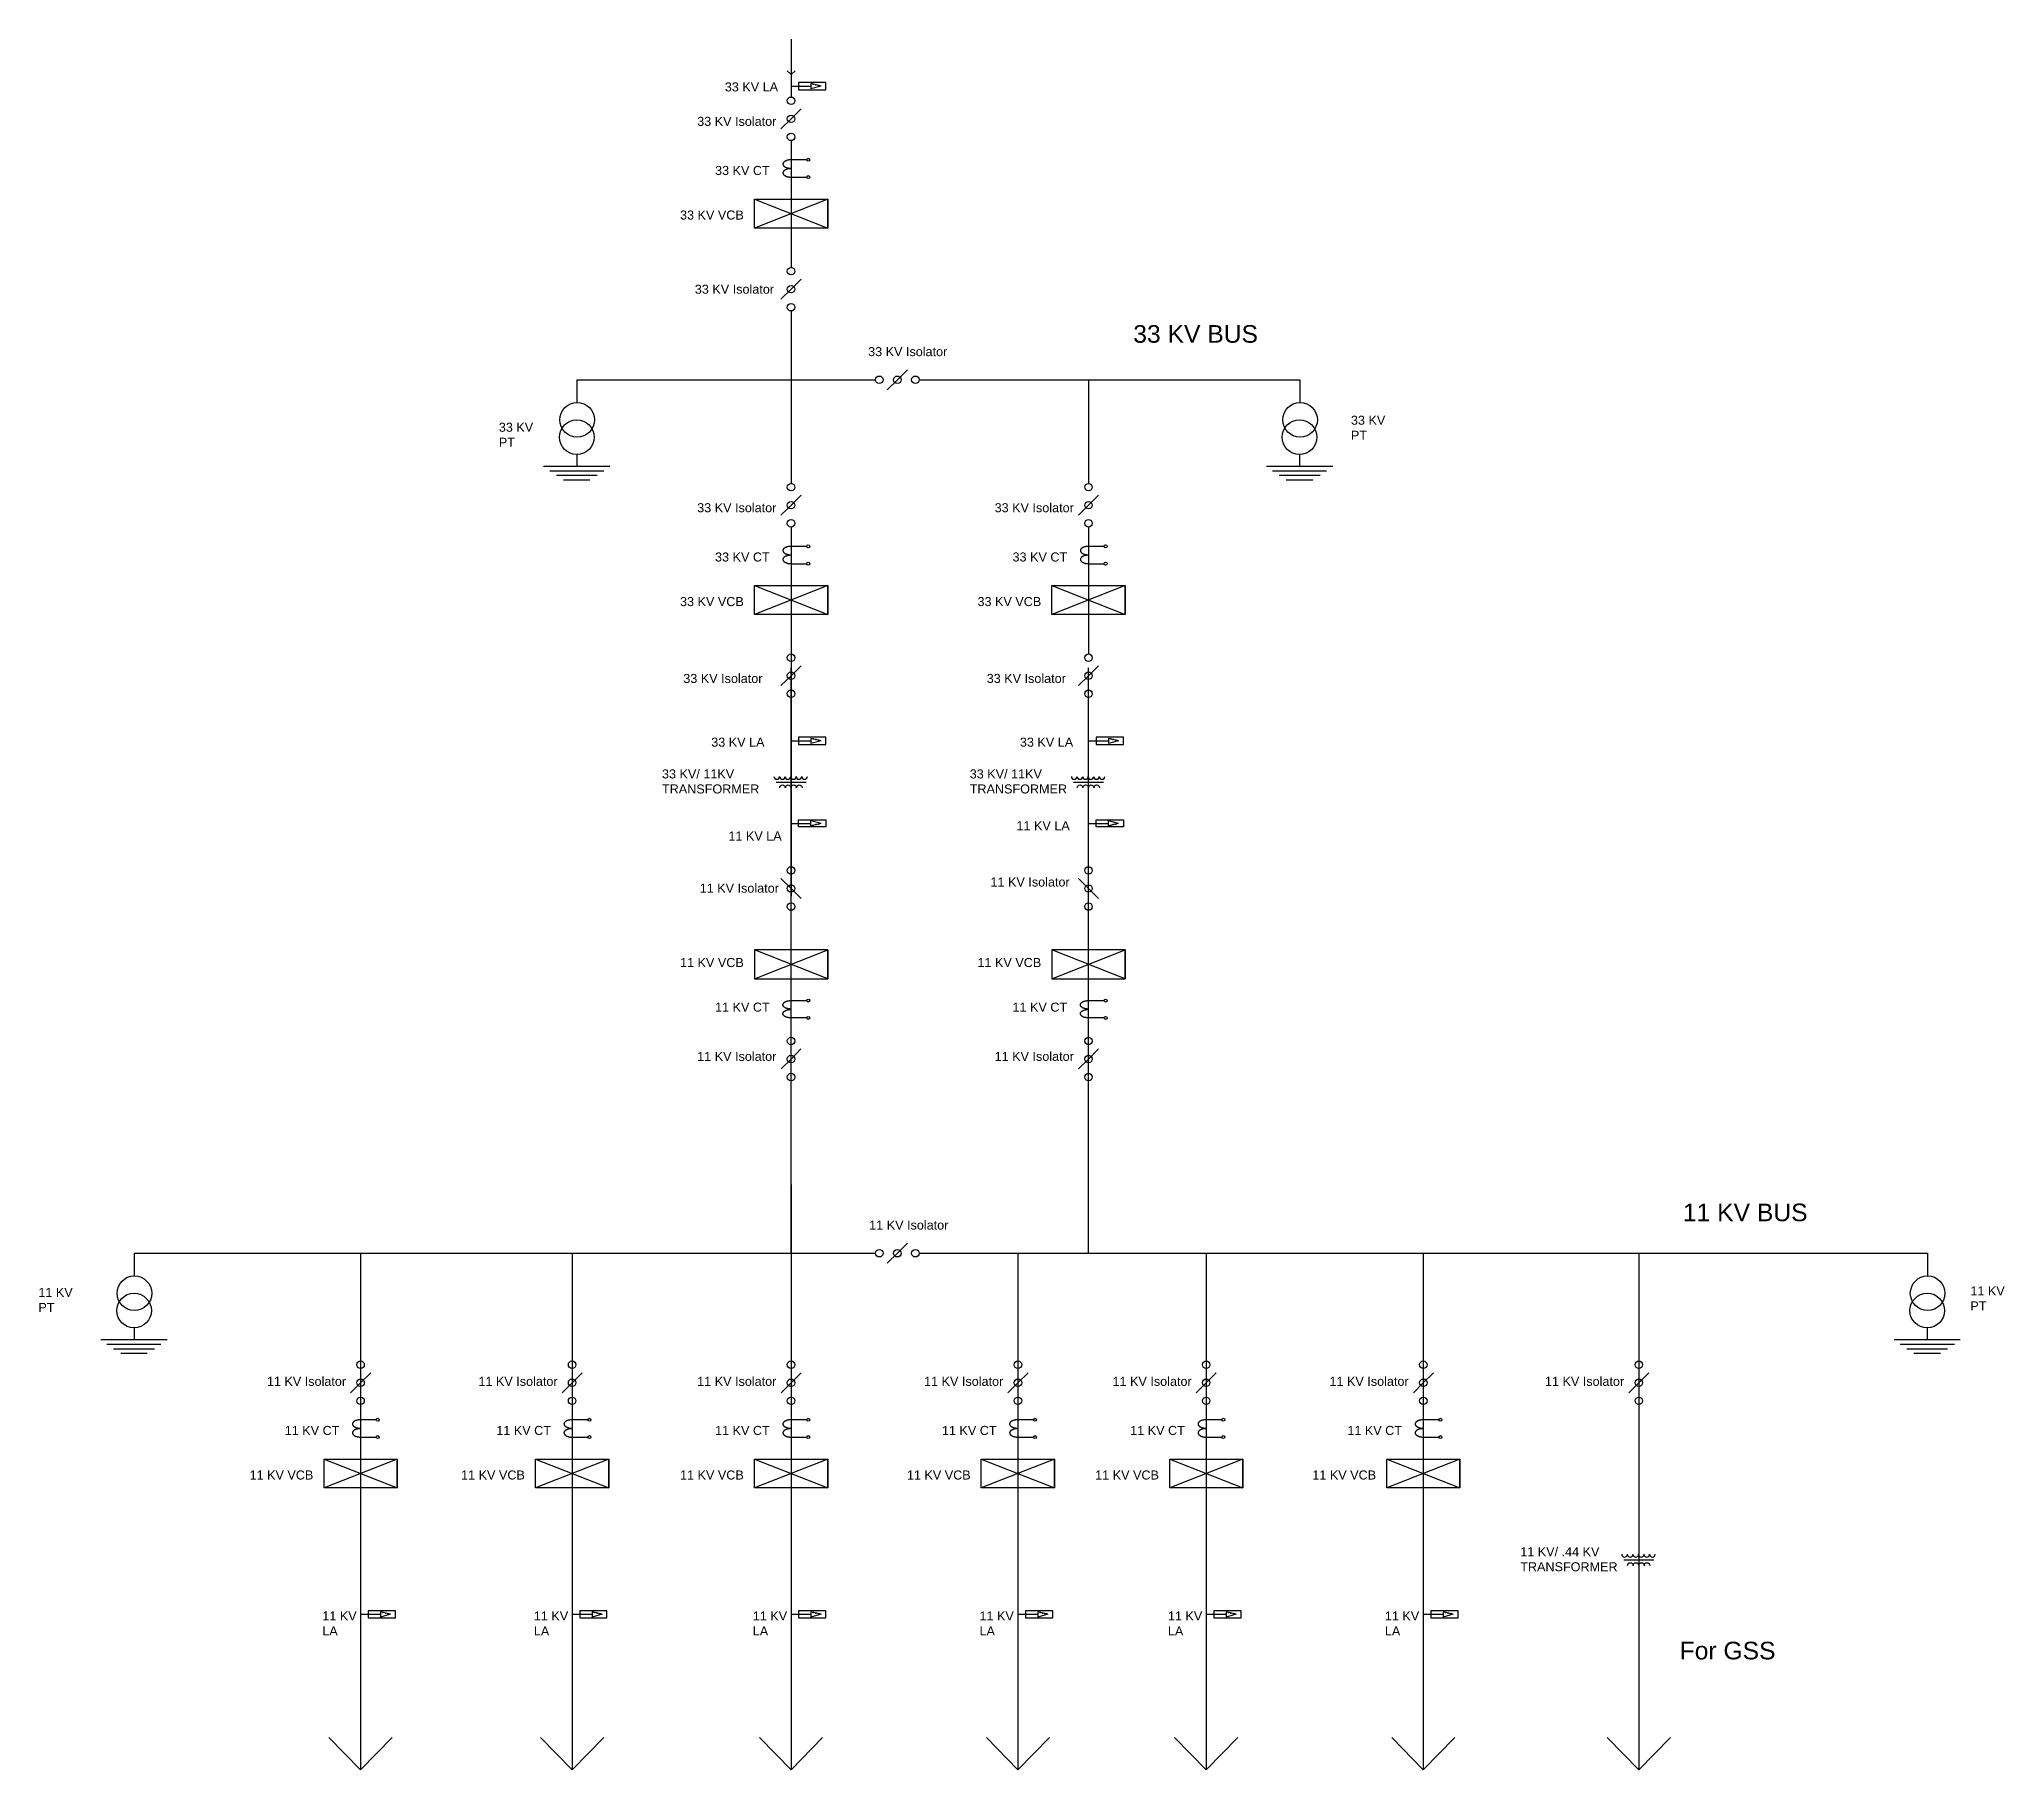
# Model space of a CAD drawing. Header units: millimetres. Extents: x 3041 to 13930, y 3132 to 12721.
import ezdxf

# ---------------------------------------------------------------- set-up
doc = ezdxf.new("R2010")
doc.units = ezdxf.units.MM
for name, color, linetype in [('busbar', 7, 'Continuous'), ('Current Transfromer', 255, 'Continuous'), ('Isolator', 255, 'Continuous'), ('text', 140, 'Continuous'), ('transformer', 7, 'Continuous'), ('VCB', 255, 'Continuous')]:
    doc.layers.add(name, color=color, linetype=linetype)
doc.styles.get("Standard").update_dxf_attribs({"font": 'arial.ttf'})

# ---------------------------------------------------------------- blocks, each defined once
blk = doc.blocks.new('*U4')
at = {"layer": 'busbar'}
blk.add_arc((0, 8), 15.8, 181.2154, 358.7846, dxfattribs=at)
blk = doc.blocks.new('*U5')
at = {"layer": 'transformer', "color": 0, "linetype": 'ByBlock', "lineweight": -2, "transparency": 16777216}
for p in [(0, 0), (31, 0), (62, 0), (92, 0), (123, 0), (154, 0)]:
    blk.add_blockref('*U4', p, dxfattribs=at)
blk = doc.blocks.new('*U6')
at = {"layer": 'busbar'}
blk.add_arc((0, 8), 15.8, 181.2154, 358.7846, dxfattribs=at)
blk = doc.blocks.new('*U8')
at = {"layer": 'transformer', "color": 0, "linetype": 'ByBlock', "lineweight": -2, "transparency": 16777216}
for p in [(0, 0), (31, 0), (62, 0), (92, 0)]:
    blk.add_blockref('*U6', p, dxfattribs=at)
blk = doc.blocks.new('*U12')
at = {"layer": 'busbar'}
blk.add_arc((0, 8), 15.8, 181.2154, 358.7846, dxfattribs=at)
blk = doc.blocks.new('*U13')
at = {"layer": 'transformer', "color": 0, "linetype": 'ByBlock', "lineweight": -2, "transparency": 16777216}
for p in [(0, 0), (31, 0), (62, 0), (92, 0), (123, 0), (154, 0)]:
    blk.add_blockref('*U12', p, dxfattribs=at)
blk = doc.blocks.new('*U9')
at = {"layer": 'busbar'}
blk.add_arc((0, 8), 15.8, 181.2154, 358.7846, dxfattribs=at)
blk = doc.blocks.new('*U11')
at = {"layer": 'transformer', "color": 0, "linetype": 'ByBlock', "lineweight": -2, "transparency": 16777216}
for p in [(0, 0), (31, 0), (62, 0), (92, 0)]:
    blk.add_blockref('*U9', p, dxfattribs=at)
blk = doc.blocks.new('*U17')
at = {"layer": 'busbar'}
blk.add_arc((0, 8), 15.8, 181.2154, 358.7846, dxfattribs=at)
blk = doc.blocks.new('*U18')
at = {"layer": 'transformer', "color": 0, "linetype": 'ByBlock', "lineweight": -2, "transparency": 16777216}
for p in [(0, 0), (31, 0), (62, 0), (92, 0), (123, 0), (154, 0)]:
    blk.add_blockref('*U17', p, dxfattribs=at)
blk = doc.blocks.new('*U14')
at = {"layer": 'busbar'}
blk.add_arc((0, 8), 15.8, 181.2154, 358.7846, dxfattribs=at)
blk = doc.blocks.new('*U16')
at = {"layer": 'transformer', "color": 0, "linetype": 'ByBlock', "lineweight": -2, "transparency": 16777216}
for p in [(0, 0), (31, 0), (62, 0), (92, 0)]:
    blk.add_blockref('*U14', p, dxfattribs=at)

msp = doc.modelspace()

# ---------------------------------------------------------------- linework, layer by layer
for p, q in [((7206, 12721), (7206, 12711)), ((7206, 12711), (7206, 12701)), ((7206, 12701), (7206, 12691)), ((7206, 12691), (7206, 12401)), ((7206, 12526), (7184, 12546)), ((7206, 12526), (7228, 12546)), ((7206, 12461), (7316, 12461)), ((7248, 12481), (7248, 12440)), ((7399, 12481), (7248, 12481)), ((7248, 12440), (7399, 12440)), ((7372, 12461), (7316, 12475)), ((7316, 12475), (7316, 12446)), ((7372, 12461), (7316, 12446)), ((7399, 12440), (7399, 12481)), ((7206, 12159), (7206, 11456)), ((7206, 11215), (7206, 10259)), ((6020, 10834), (7674, 10834)), ((7916, 10834), (10025, 10834)), ((8854, 10834), (8854, 10259)), ((7206, 10549), (7206, 10259)), ((7206, 10018), (7206, 9315)), ((7206, 10018), (7206, 7972)), ((8854, 10018), (8854, 9315)), ((7206, 5994), (7206, 9237)), ((8854, 5994), (8854, 9237)), ((7206, 8833), (7316, 8833)), ((7399, 8853), (7248, 8853)), ((7248, 8853), (7248, 8813)), ((7372, 8833), (7316, 8847)), ((7316, 8847), (7316, 8819)), ((7372, 8833), (7316, 8819)), ((7399, 8813), (7399, 8853)), ((8854, 8833), (8964, 8833)), ((9047, 8853), (8896, 8853)), ((8896, 8853), (8896, 8813)), ((9020, 8833), (8964, 8847)), ((8964, 8847), (8964, 8819)), ((9020, 8833), (8964, 8819)), ((9047, 8813), (9047, 8853)), ((7248, 8813), (7399, 8813)), ((8896, 8813), (9047, 8813)), ((7248, 8396), (7399, 8396)), ((7248, 8356), (7248, 8396)), ((7372, 8376), (7316, 8390)), ((7316, 8362), (7316, 8390)), ((7399, 8396), (7399, 8356)), ((8896, 8396), (9047, 8396)), ((8896, 8356), (8896, 8396)), ((9020, 8376), (8964, 8390)), ((8964, 8362), (8964, 8390)), ((9047, 8396), (9047, 8356)), ((7206, 8376), (7316, 8376)), ((7399, 8356), (7248, 8356)), ((7372, 8376), (7316, 8362)), ((8854, 8376), (8964, 8376)), ((9047, 8356), (8896, 8356)), ((9020, 8376), (8964, 8362)), ((7206, 7191), (7206, 7894)), ((8854, 7191), (8854, 7894)), ((7206, 6660), (7206, 6950)), ((8854, 6660), (8854, 6950)), ((7206, 6375), (7206, 3132)), ((3567, 5994), (7674, 5994)), ((4821, 5994), (4821, 3132)), ((5993, 5994), (5993, 3132)), ((7916, 5994), (13502, 5994)), ((8463, 5994), (8463, 3132)), ((9506, 5994), (9506, 3132)), ((10709, 5994), (10709, 3132)), ((11903, 5994), (11903, 3132)), ((4821, 5178), (4821, 4475)), ((5993, 5178), (5993, 4475)), ((7206, 5178), (7206, 4475)), ((8463, 5178), (8463, 4475)), ((9506, 5178), (9506, 4475)), ((10709, 5178), (10709, 4475)), ((11903, 5178), (11903, 4475)), ((4821, 3993), (4932, 3993)), ((5014, 4013), (4863, 4013)), ((4863, 4013), (4863, 3973)), ((4987, 3993), (4932, 4007)), ((4932, 4007), (4932, 3978)), ((4987, 3993), (4932, 3978)), ((5014, 3973), (5014, 4013)), ((5993, 3993), (6104, 3993)), ((6186, 4013), (6035, 4013)), ((6035, 4013), (6035, 3973)), ((6159, 3993), (6104, 4007)), ((6104, 4007), (6104, 3978)), ((6159, 3993), (6104, 3978)), ((6186, 3973), (6186, 4013)), ((7206, 3993), (7316, 3993)), ((7399, 4013), (7248, 4013)), ((7248, 4013), (7248, 3973)), ((7372, 3993), (7316, 4007)), ((7316, 4007), (7316, 3978)), ((7372, 3993), (7316, 3978)), ((7399, 3973), (7399, 4013)), ((8463, 3993), (8573, 3993)), ((8656, 4013), (8505, 4013)), ((8505, 4013), (8505, 3973)), ((8629, 3993), (8573, 4007)), ((8573, 4007), (8573, 3978)), ((8629, 3993), (8573, 3978)), ((8656, 3973), (8656, 4013)), ((9506, 3993), (9617, 3993)), ((9699, 4013), (9548, 4013)), ((9548, 4013), (9548, 3973)), ((9672, 3993), (9617, 4007)), ((9617, 4007), (9617, 3978)), ((9672, 3993), (9617, 3978)), ((9699, 3973), (9699, 4013)), ((10709, 3993), (10819, 3993)), ((10902, 4013), (10751, 4013)), ((10751, 4013), (10751, 3973)), ((10875, 3993), (10819, 4007)), ((10819, 4007), (10819, 3978)), ((10875, 3993), (10819, 3978)), ((10902, 3973), (10902, 4013))]:
    msp.add_line(p, q)
for p in [(7329, 12472), (7343, 12468), (7358, 12464), (7329, 8844), (7343, 8840), (7358, 8837), (8977, 8844), (8991, 8840), (9005, 8837), (7329, 8365), (7343, 8369), (7358, 8372), (8977, 8365), (8991, 8369), (9005, 8372), (4944, 4004), (4959, 4000), (4973, 3996), (6116, 4004), (6131, 4000), (6145, 3996), (7329, 4004), (7343, 4000), (7358, 3996), (8586, 4004), (8600, 4000), (8614, 3996), (9629, 4004), (9643, 4000), (9658, 3996), (10832, 4004), (10846, 4000), (10860, 3996)]:
    msp.add_point(p)
at = {"layer": 'busbar'}
for p, q in [((6020, 10834), (6020, 10708)), ((10025, 10834), (10025, 10708)), ((5835, 10355), (6202, 10355)), ((6019, 10421), (6019, 10355)), ((9840, 10355), (10207, 10355)), ((10023, 10421), (10023, 10355)), ((5869, 10330), (6169, 10330)), ((5906, 10305), (6132, 10305)), ((5946, 10280), (6092, 10280)), ((9874, 10330), (10173, 10330)), ((9910, 10305), (10137, 10305)), ((9950, 10280), (10097, 10280)), ((3567, 5994), (3567, 5868)), ((13502, 5994), (13502, 5868)), ((3566, 5580), (3566, 5515)), ((13501, 5580), (13501, 5515)), ((3382, 5515), (3749, 5515)), ((3416, 5490), (3715, 5490)), ((3453, 5465), (3679, 5465)), ((13317, 5515), (13684, 5515)), ((13351, 5490), (13651, 5490)), ((13388, 5465), (13614, 5465)), ((3492, 5440), (3639, 5440)), ((13427, 5440), (13574, 5440)), ((4863, 3973), (5014, 3973)), ((6035, 3973), (6186, 3973)), ((7248, 3973), (7399, 3973)), ((8505, 3973), (8656, 3973)), ((9548, 3973), (9699, 3973)), ((10751, 3973), (10902, 3973)), ((4821, 3132), (4646, 3310)), ((4821, 3132), (4996, 3310)), ((5993, 3132), (5818, 3310)), ((5993, 3132), (6169, 3310)), ((7206, 3132), (7031, 3310)), ((7206, 3132), (7381, 3310)), ((8463, 3132), (8288, 3310)), ((8463, 3132), (8638, 3310)), ((9506, 3132), (9331, 3310)), ((9506, 3132), (9681, 3310)), ((10709, 3132), (10534, 3310)), ((10709, 3132), (10884, 3310)), ((11903, 3132), (11728, 3310)), ((11903, 3132), (12078, 3310))]:
    msp.add_line(p, q, dxfattribs=at)
for centre in [(6021, 10612), (10026, 10612), (6019, 10516), (10023, 10516), (3566, 5676), (3568, 5772), (13501, 5676), (13503, 5772)]:
    msp.add_circle(centre, 95.9, dxfattribs=at)
at = {"layer": 'Current Transfromer'}
for centre in [(7301, 12053), (7301, 11957), (7301, 9911), (8949, 9911), (7301, 9815), (8949, 9815), (7301, 7394), (7301, 7298), (8949, 7394), (8949, 7298), (4916, 5071), (6089, 5071), (7301, 5071), (8558, 5071), (9601, 5071), (10804, 5071), (4916, 4975), (6089, 4975), (7301, 4975), (8558, 4975), (9601, 4975), (10804, 4975)]:
    msp.add_circle(centre, 8.29, dxfattribs=at)
for points, weights, knots in [([(7293, 12053), (7249, 12053), (7206, 12053), (7161, 12053), (7161, 12029), (7161, 12006), (7206, 12006)], [1, 1, 1, 0.707106781187, 1, 0.707106781187, 1], [0, 0, 0, 1, 1, 2.570796, 2.570796, 4.141593, 4.141593, 4.141593]), ([(7206, 12004), (7161, 12004), (7161, 11980), (7161, 11957), (7206, 11957), (7249, 11957), (7293, 11957)], [1, 0.707106781187, 1, 0.707106781187, 1, 1, 1], [0, 0, 0, 1.570796, 1.570796, 3.141593, 3.141593, 4.141593, 4.141593, 4.141593]), ([(7293, 9911), (7249, 9911), (7206, 9911), (7161, 9911), (7161, 9888), (7161, 9864), (7206, 9864)], [1, 1, 1, 0.707106781187, 1, 0.707106781187, 1], [0, 0, 0, 1, 1, 2.570796, 2.570796, 4.141593, 4.141593, 4.141593]), ([(8941, 9911), (8897, 9911), (8854, 9911), (8809, 9911), (8809, 9888), (8809, 9864), (8854, 9864)], [1, 1, 1, 0.707106781187, 1, 0.707106781187, 1], [0, 0, 0, 1, 1, 2.570796, 2.570796, 4.141593, 4.141593, 4.141593]), ([(7206, 9862), (7161, 9862), (7161, 9839), (7161, 9815), (7206, 9815), (7249, 9815), (7293, 9815)], [1, 0.707106781187, 1, 0.707106781187, 1, 1, 1], [0, 0, 0, 1.570796, 1.570796, 3.141593, 3.141593, 4.141593, 4.141593, 4.141593]), ([(8854, 9862), (8809, 9862), (8809, 9839), (8809, 9815), (8854, 9815), (8897, 9815), (8941, 9815)], [1, 0.707106781187, 1, 0.707106781187, 1, 1, 1], [0, 0, 0, 1.570796, 1.570796, 3.141593, 3.141593, 4.141593, 4.141593, 4.141593]), ([(7206, 7347), (7161, 7347), (7161, 7370), (7161, 7394), (7206, 7394), (7249, 7394), (7293, 7394)], [1, 0.707106781187, 1, 0.707106781187, 1, 1, 1], [0, 0, 0, 1.570796, 1.570796, 3.141593, 3.141593, 4.141593, 4.141593, 4.141593]), ([(7293, 7298), (7249, 7298), (7206, 7298), (7161, 7298), (7161, 7321), (7161, 7345), (7206, 7345)], [1, 1, 1, 0.707106781187, 1, 0.707106781187, 1], [0, 0, 0, 1, 1, 2.570796, 2.570796, 4.141593, 4.141593, 4.141593]), ([(8854, 7347), (8809, 7347), (8809, 7370), (8809, 7394), (8854, 7394), (8897, 7394), (8941, 7394)], [1, 0.707106781187, 1, 0.707106781187, 1, 1, 1], [0, 0, 0, 1.570796, 1.570796, 3.141593, 3.141593, 4.141593, 4.141593, 4.141593]), ([(8941, 7298), (8897, 7298), (8854, 7298), (8809, 7298), (8809, 7321), (8809, 7345), (8854, 7345)], [1, 1, 1, 0.707106781187, 1, 0.707106781187, 1], [0, 0, 0, 1, 1, 2.570796, 2.570796, 4.141593, 4.141593, 4.141593]), ([(4908, 5071), (4865, 5071), (4821, 5071), (4776, 5071), (4776, 5048), (4776, 5024), (4821, 5024)], [1, 1, 1, 0.707106781187, 1, 0.707106781187, 1], [0, 0, 0, 1, 1, 2.570796, 2.570796, 4.141593, 4.141593, 4.141593]), ([(4821, 5022), (4776, 5022), (4776, 4999), (4776, 4975), (4821, 4975), (4865, 4975), (4908, 4975)], [1, 0.707106781187, 1, 0.707106781187, 1, 1, 1], [0, 0, 0, 1.570796, 1.570796, 3.141593, 3.141593, 4.141593, 4.141593, 4.141593]), ([(6080, 5071), (6037, 5071), (5993, 5071), (5948, 5071), (5948, 5048), (5948, 5024), (5993, 5024)], [1, 1, 1, 0.707106781187, 1, 0.707106781187, 1], [0, 0, 0, 1, 1, 2.570796, 2.570796, 4.141593, 4.141593, 4.141593]), ([(5993, 5022), (5948, 5022), (5948, 4999), (5948, 4975), (5993, 4975), (6037, 4975), (6080, 4975)], [1, 0.707106781187, 1, 0.707106781187, 1, 1, 1], [0, 0, 0, 1.570796, 1.570796, 3.141593, 3.141593, 4.141593, 4.141593, 4.141593]), ([(7293, 5071), (7249, 5071), (7206, 5071), (7161, 5071), (7161, 5048), (7161, 5024), (7206, 5024)], [1, 1, 1, 0.707106781187, 1, 0.707106781187, 1], [0, 0, 0, 1, 1, 2.570796, 2.570796, 4.141593, 4.141593, 4.141593]), ([(7206, 5022), (7161, 5022), (7161, 4999), (7161, 4975), (7206, 4975), (7249, 4975), (7293, 4975)], [1, 0.707106781187, 1, 0.707106781187, 1, 1, 1], [0, 0, 0, 1.570796, 1.570796, 3.141593, 3.141593, 4.141593, 4.141593, 4.141593]), ([(8550, 5071), (8506, 5071), (8463, 5071), (8417, 5071), (8417, 5048), (8417, 5024), (8463, 5024)], [1, 1, 1, 0.707106781187, 1, 0.707106781187, 1], [0, 0, 0, 1, 1, 2.570796, 2.570796, 4.141593, 4.141593, 4.141593]), ([(8463, 5022), (8417, 5022), (8417, 4999), (8417, 4975), (8463, 4975), (8506, 4975), (8550, 4975)], [1, 0.707106781187, 1, 0.707106781187, 1, 1, 1], [0, 0, 0, 1.570796, 1.570796, 3.141593, 3.141593, 4.141593, 4.141593, 4.141593]), ([(9593, 5071), (9550, 5071), (9506, 5071), (9461, 5071), (9461, 5048), (9461, 5024), (9506, 5024)], [1, 1, 1, 0.707106781187, 1, 0.707106781187, 1], [0, 0, 0, 1, 1, 2.570796, 2.570796, 4.141593, 4.141593, 4.141593]), ([(9506, 5022), (9461, 5022), (9461, 4999), (9461, 4975), (9506, 4975), (9550, 4975), (9593, 4975)], [1, 0.707106781187, 1, 0.707106781187, 1, 1, 1], [0, 0, 0, 1.570796, 1.570796, 3.141593, 3.141593, 4.141593, 4.141593, 4.141593]), ([(10796, 5071), (10752, 5071), (10709, 5071), (10664, 5071), (10664, 5048), (10664, 5024), (10709, 5024)], [1, 1, 1, 0.707106781187, 1, 0.707106781187, 1], [0, 0, 0, 1, 1, 2.570796, 2.570796, 4.141593, 4.141593, 4.141593]), ([(10709, 5022), (10664, 5022), (10664, 4999), (10664, 4975), (10709, 4975), (10752, 4975), (10796, 4975)], [1, 0.707106781187, 1, 0.707106781187, 1, 1, 1], [0, 0, 0, 1.570796, 1.570796, 3.141593, 3.141593, 4.141593, 4.141593, 4.141593])]:
    msp.add_rational_spline(points, weights, degree=2, knots=knots, dxfattribs=at)
at = {"layer": 'Isolator'}
for p, q in [((7206, 12280), (7262, 12335)), ((7206, 12280), (7150, 12225)), ((7206, 11336), (7150, 11280)), ((7206, 11336), (7262, 11391)), ((7795, 10834), (7851, 10890)), ((7795, 10834), (7739, 10779)), ((7221, 10153), (7150, 10083)), ((7206, 10139), (7262, 10194)), ((8854, 10139), (8798, 10083)), ((8854, 10139), (8910, 10194)), ((7206, 9194), (7150, 9139)), ((7206, 9194), (7262, 9249)), ((8854, 9194), (8798, 9139)), ((8854, 9194), (8910, 9249)), ((7206, 8015), (7150, 8070)), ((8854, 8015), (8798, 8070)), ((7206, 8015), (7262, 7960)), ((8854, 8015), (8910, 7960)), ((7206, 7070), (7261, 7126)), ((8854, 7070), (8909, 7126)), ((7206, 7070), (7151, 7015)), ((8854, 7070), (8799, 7015)), ((7795, 5994), (7739, 5939)), ((7795, 5994), (7851, 6049)), ((4821, 5276), (4766, 5220)), ((4821, 5276), (4877, 5331)), ((5993, 5276), (5938, 5220)), ((5993, 5276), (6049, 5331)), ((7206, 5276), (7151, 5220)), ((7206, 5276), (7262, 5331)), ((8463, 5276), (8407, 5220)), ((8463, 5276), (8519, 5331)), ((9506, 5276), (9451, 5220)), ((9506, 5276), (9562, 5331)), ((10709, 5276), (10654, 5220)), ((10709, 5276), (10765, 5331)), ((11903, 5276), (11848, 5220)), ((11903, 5276), (11959, 5331))]:
    msp.add_line(p, q, dxfattribs=at)
for centre in [(7206, 12380), (7206, 12280), (7206, 12180), (7206, 11436), (7206, 11336), (7206, 11236), (7695, 10834), (7795, 10834), (7895, 10834), (7206, 10239), (8854, 10239), (7206, 10139), (8854, 10139), (7206, 10039), (8854, 10039), (7206, 9294), (8854, 9294), (7206, 9194), (8854, 9194), (7206, 9094), (8854, 9094), (7206, 8115), (8854, 8115), (7206, 8015), (8854, 8015), (7206, 7915), (8854, 7915), (7206, 7170), (8854, 7170), (7206, 7070), (8854, 7070), (7206, 6970), (8854, 6970), (7695, 5994), (7795, 5994), (7895, 5994), (4821, 5376), (5993, 5376), (7206, 5376), (8463, 5376), (9506, 5376), (10709, 5376), (11903, 5376), (4821, 5276), (5993, 5276), (7206, 5276), (8463, 5276), (9506, 5276), (10709, 5276), (11903, 5276), (4821, 5176), (5993, 5176), (7206, 5176), (8463, 5176), (9506, 5176), (10709, 5176), (11903, 5176)]:
    msp.add_circle(centre, 20.8, dxfattribs=at)
at = {"layer": 'transformer'}
for p, q in [((7123, 8604), (7289, 8604)), ((8771, 8604), (8937, 8604)), ((11820, 4295), (11986, 4295))]:
    msp.add_line(p, q, dxfattribs=at)
at = {"layer": 'VCB'}
for p, q in [((7004, 11835), (7409, 11675)), ((7409, 11835), (7004, 11675)), ((7409, 11675), (7409, 11835)), ((7004, 9694), (7409, 9534)), ((7409, 9694), (7004, 9534)), ((7409, 9534), (7409, 9694)), ((8651, 9694), (9057, 9534)), ((9057, 9694), (8651, 9534)), ((9057, 9534), (9057, 9694)), ((7004, 7515), (7409, 7675)), ((7409, 7515), (7004, 7675)), ((7409, 7675), (7409, 7515)), ((8651, 7515), (9057, 7675)), ((9057, 7515), (8651, 7675)), ((9057, 7675), (9057, 7515)), ((4619, 4853), (5024, 4694)), ((5024, 4853), (4619, 4694)), ((5024, 4694), (5024, 4853)), ((5791, 4853), (6196, 4694)), ((6196, 4853), (5791, 4694)), ((6196, 4694), (6196, 4853)), ((7004, 4853), (7409, 4694)), ((7409, 4853), (7004, 4694)), ((7409, 4694), (7409, 4853)), ((8260, 4853), (8665, 4694)), ((8665, 4853), (8260, 4694)), ((8665, 4694), (8665, 4853)), ((9304, 4853), (9709, 4694)), ((9709, 4853), (9304, 4694)), ((9709, 4694), (9709, 4853)), ((10506, 4853), (10912, 4694)), ((10912, 4853), (10506, 4694)), ((10912, 4694), (10912, 4853))]:
    msp.add_line(p, q, dxfattribs=at)
for points in [[(7004, 11835), (7409, 11835), (7409, 11675), (7004, 11675)], [(7004, 9694), (7409, 9694), (7409, 9534), (7004, 9534)], [(8651, 9694), (9057, 9694), (9057, 9534), (8651, 9534)], [(7004, 7515), (7409, 7515), (7409, 7675), (7004, 7675)], [(8651, 7515), (9057, 7515), (9057, 7675), (8651, 7675)], [(4619, 4853), (5024, 4853), (5024, 4694), (4619, 4694)], [(5791, 4853), (6196, 4853), (6196, 4694), (5791, 4694)], [(7004, 4853), (7409, 4853), (7409, 4694), (7004, 4694)], [(8260, 4853), (8665, 4853), (8665, 4694), (8260, 4694)], [(9304, 4853), (9709, 4853), (9709, 4694), (9304, 4694)], [(10506, 4853), (10912, 4853), (10912, 4694), (10506, 4694)]]:
    msp.add_lwpolyline(points, close=True, dxfattribs=at)

# ---------------------------------------------------------------- block references
at = {"layer": 'transformer'}
for name, p in [('*U5', (7127, 8628)), ('*U13', (8775, 8628)), ('*U18', (11824, 4318))]:
    msp.add_blockref(name, p, dxfattribs=at)
at = {"layer": 'transformer', "xscale": -1, "rotation": 180}
for name, p in [('*U8', (7159, 8581)), ('*U11', (8807, 8581)), ('*U16', (11856, 4271))]:
    msp.add_blockref(name, p, dxfattribs=at)

# ---------------------------------------------------------------- texts
at = {"layer": 'text'}
for s, width, heights, insert, char_height, attachment_point in [('33 KV LA', 615.56, [81.2], (6839, 12482), 50, 1), ('33 KV Isolator', 509.78, [0], (6686, 12291), 50, 1), ('33 KV CT', 515.73, [0], (6785, 12019), 50, 1), ('33 KV VCB', 384.64, [0], (6591, 11772), 50, 1), ('33 KV Isolator', 509.78, [0], (6673, 11361), 50, 1), ('33 KV BUS', 2181.27, [0], (9102, 11137), 97.8, 1), ('33 KV Isolator', 509.78, [0], (7633, 11015), 50, 1), ('33 KV PT', 261.38, [0], (5587, 10596), 50, 1), ('33 KV PT', 261.38, [0], (10308, 10635), 50, 1), ('33 KV Isolator', 509.78, [0], (6686, 10150), 50, 1), ('33 KV Isolator', 509.78, [0], (8334, 10150), 50, 1), ('33 KV CT', 515.73, [0], (6785, 9877), 50, 1), ('33 KV CT', 515.73, [0], (8433, 9877), 50, 1), ('33 KV VCB', 384.64, [0], (6591, 9630), 50, 1), ('33 KV VCB', 384.64, [0], (8239, 9630), 50, 1), ('33 KV Isolator', 509.78, [0], (6609, 9204), 50, 1), ('33 KV Isolator', 509.78, [0], (8290, 9204), 50, 1), ('33 KV LA', 615.56, [81.2], (6764, 8851), 50, 1), ('33 KV LA', 615.56, [81.2], (8474, 8851), 50, 1), ('33 KV/ 11KV TRANSFORMER', 668.96, [0], (6491, 8675), 50, 1), ('33 KV/ 11KV TRANSFORMER', 668.96, [0], (8196, 8675), 50, 1), ('11 KV LA', 615.56, [81.2], (8455, 8388), 50, 1), ('11 KV LA', 615.56, [81.2], (6859, 8331), 50, 1), ('11 KV Isolator', 509.78, [0], (8311, 8076), 50, 1), ('11 KV Isolator', 509.78, [0], (6700, 8042), 50, 1), ('11 KV VCB', 384.64, [0], (6591, 7579), 50, 7), ('11 KV VCB', 384.64, [0], (8239, 7579), 50, 7), ('11 KV CT', 515.73, [0], (6785, 7332), 50, 7), ('11 KV CT', 515.73, [0], (8433, 7332), 50, 7), ('11 KV Isolator', 509.78, [0], (6686, 7059), 50, 7), ('11 KV Isolator', 509.78, [0], (8334, 7059), 50, 7), ('11 KV BUS', 2181.27, [0], (12147, 6269), 97.8, 1), ('11 KV Isolator', 509.78, [0], (7639, 6175), 50, 1), ('11 KV PT', 261.38, [0], (3036, 5802), 50, 1), ('11 KV PT', 261.38, [0], (13740, 5810), 50, 1), ('11 KV Isolator', 509.78, [0], (4302, 5309), 50, 1), ('11 KV Isolator', 509.78, [0], (5474, 5309), 50, 1), ('11 KV Isolator', 509.78, [0], (6686, 5309), 50, 1), ('11 KV Isolator', 509.78, [0], (7943, 5309), 50, 1), ('11 KV Isolator', 509.78, [0], (8987, 5309), 50, 1), ('11 KV Isolator', 509.78, [0], (10189, 5309), 50, 1), ('11 KV Isolator', 509.78, [0], (11383, 5309), 50, 1), ('11 KV CT', 515.73, [0], (4401, 5037), 50, 1), ('11 KV CT', 515.73, [0], (5573, 5037), 50, 1), ('11 KV CT', 515.73, [0], (6785, 5037), 50, 1), ('11 KV CT', 515.73, [0], (8042, 5037), 50, 1), ('11 KV CT', 515.73, [0], (9085, 5037), 50, 1), ('11 KV CT', 515.73, [0], (10288, 5037), 50, 1), ('11 KV VCB', 384.64, [0], (4206, 4790), 50, 1), ('11 KV VCB', 384.64, [0], (5378, 4790), 50, 1), ('11 KV VCB', 384.64, [0], (6591, 4790), 50, 1), ('11 KV VCB', 384.64, [0], (7848, 4790), 50, 1), ('11 KV VCB', 384.64, [0], (8891, 4790), 50, 1), ('11 KV VCB', 384.64, [0], (10094, 4790), 50, 1), ('11 KV/ .44 KV TRANSFORMER', 668.96, [0], (11246, 4365), 50, 1), ('11 KV LA', 215.75, [0], (4609, 4009), 50, 1), ('11 KV LA', 215.75, [0], (5781, 4009), 50, 1), ('11 KV LA', 215.75, [0], (6994, 4009), 50, 1), ('11 KV LA', 215.75, [0], (8250, 4009), 50, 1), ('11 KV LA', 215.75, [0], (9294, 4009), 50, 1), ('11 KV LA', 215.75, [0], (10496, 4009), 50, 1), ('For GSS', 777.4, [0], (12129, 3841), 97.8, 1)]:
    msp.add_mtext_dynamic_manual_height_columns(s, width=width, gutter_width=12.5, heights=heights, dxfattribs=dict(at, insert=insert, char_height=char_height, attachment_point=attachment_point))

doc.saveas('drawing.dxf')
